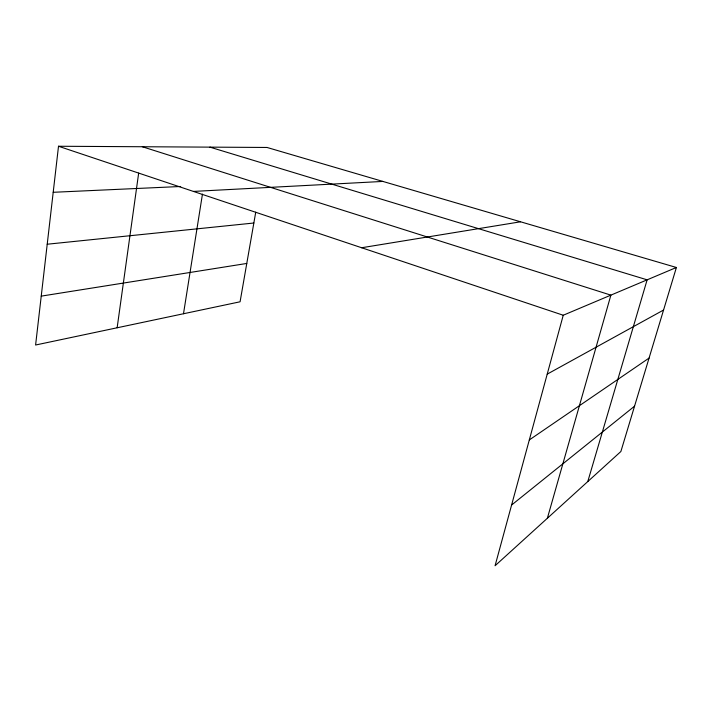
<?xml version="1.0" encoding="UTF-8"?>
<svg xmlns="http://www.w3.org/2000/svg" width="712" height="712" viewBox="0 0 712 712"><rect width="100%" height="100%" fill="white"/><g stroke="black" fill="none" stroke-linecap="round" stroke-linejoin="round"><path stroke-width="1.07" d="M676.4 267.481L563.245 315.238L495.071 565.746L620.873 451.515L676.4 267.481L267.045 147.464L58.509 146.254L35.6 345.017L240.078 301.79L255.742 212.158M117.142 327.778L138.662 173.114M183.5 313.752L202.457 194.118M547.359 518.274L610.887 295.133L142.329 146.743M587.792 481.552L647.128 279.834L209.898 147.135M511.59 505.039L634.561 406.169M529.31 439.945L649.068 358.083M547.216 374.138L663.566 310.032M361.643 247.74L520.552 221.788M41.234 296.13L246.779 263.449M47.215 244.225L253.846 223.016M193.406 191.421L382.869 181.427M53.204 192.293L180.661 186.491M58.509 146.254L563.245 315.238"/></g></svg>
